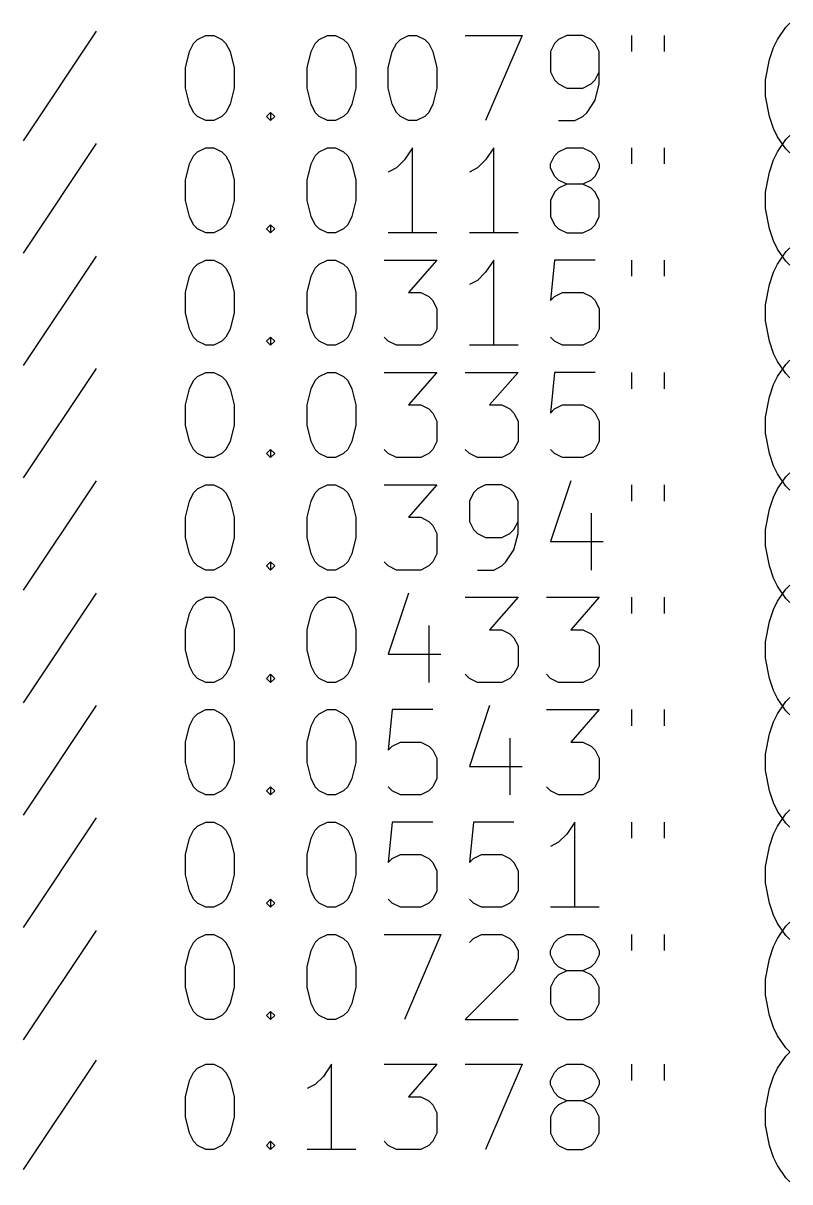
# Model space of a CAD drawing. Extents: x 63 to 213, y -176 to -32.
# Drawn here: x 82.73 to 100.73, y -175.77 to -148.55 of the extents above; entities that cross this region are included whole.
import ezdxf

# ---------------------------------------------------------------- set-up
doc = ezdxf.new("R2010")
doc.units = 0
doc.layers.add('BLACK', color=7, linetype='CONTINUOUS')

msp = doc.modelspace()

# ---------------------------------------------------------------- linework, layer by layer
at = {"layer": 'BLACK', "linetype": 'CONTINUOUS'}
for p, q in [((100.63039, -148.649361), (100.725629, -148.554123)), ((84.439912, -148.7446), (82.725627, -151.316028)), ((86.820865, -148.935076), (87.011341, -148.839838)), ((87.011341, -148.839838), (87.201818, -148.839838)), ((87.201818, -148.839838), (87.392294, -148.935076)), ((89.678008, -148.935076), (89.868484, -148.839838)), ((89.868484, -148.839838), (90.058961, -148.839838)), ((90.058961, -148.839838), (90.249437, -148.935076)), ((91.58277, -148.935076), (91.773246, -148.839838)), ((91.773246, -148.839838), (91.963723, -148.839838)), ((91.963723, -148.839838), (92.154199, -148.935076)), ((93.10658, -148.839838), (94.439913, -148.839838)), ((94.439913, -148.839838), (93.58277, -150.839838)), ((95.487532, -148.839838), (95.297056, -148.935076)), ((95.868485, -148.839838), (95.487532, -148.839838)), ((96.058961, -148.935076), (95.868485, -148.839838)), ((97.011342, -148.839838), (97.011342, -149.22079)), ((97.773247, -148.839838), (97.773247, -149.22079)), ((100.439914, -148.935076), (100.63039, -148.649361)), ((86.630389, -149.22079), (86.725627, -149.030314)), ((86.725627, -149.030314), (86.820865, -148.935076)), ((87.392294, -148.935076), (87.487532, -149.030314)), ((87.487532, -149.030314), (87.58277, -149.22079)), ((89.487532, -149.22079), (89.58277, -149.030314)), ((89.58277, -149.030314), (89.678008, -148.935076)), ((90.249437, -148.935076), (90.344675, -149.030314)), ((90.344675, -149.030314), (90.439913, -149.22079)), ((91.392294, -149.22079), (91.487532, -149.030314)), ((91.487532, -149.030314), (91.58277, -148.935076)), ((92.154199, -148.935076), (92.249437, -149.030314)), ((92.249437, -149.030314), (92.344675, -149.22079)), ((95.201818, -149.030314), (95.10658, -149.22079)), ((95.297056, -148.935076), (95.201818, -149.030314)), ((96.154199, -149.030314), (96.058961, -148.935076)), ((96.249437, -149.22079), (96.154199, -149.030314)), ((100.249438, -149.411266), (100.344676, -149.125552)), ((100.344676, -149.125552), (100.439914, -148.935076)), ((86.535151, -149.601742), (86.630389, -149.22079)), ((87.58277, -149.22079), (87.678008, -149.601742)), ((89.392294, -149.601742), (89.487532, -149.22079)), ((90.439913, -149.22079), (90.535151, -149.601742)), ((91.297056, -149.601742), (91.392294, -149.22079)), ((92.344675, -149.22079), (92.439913, -149.601742)), ((95.10658, -149.22079), (95.10658, -149.69698)), ((96.249437, -149.982695), (96.249437, -149.22079)), ((100.1542, -149.887457), (100.249438, -149.411266)), ((86.535151, -150.077933), (86.535151, -149.601742)), ((87.678008, -149.601742), (87.678008, -150.077933)), ((89.392294, -150.077933), (89.392294, -149.601742)), ((90.535151, -149.601742), (90.535151, -150.077933)), ((91.297056, -150.077933), (91.297056, -149.601742)), ((92.439913, -149.601742), (92.439913, -150.077933)), ((95.10658, -149.69698), (95.201818, -149.887457)), ((95.201818, -149.887457), (95.297056, -149.982695)), ((96.058961, -149.982695), (96.154199, -149.887457)), ((96.154199, -149.887457), (96.249437, -149.69698)), ((100.1542, -150.268409), (100.1542, -149.887457)), ((86.630389, -150.458885), (86.535151, -150.077933)), ((87.678008, -150.077933), (87.58277, -150.458885)), ((89.487532, -150.458885), (89.392294, -150.077933)), ((90.535151, -150.077933), (90.439913, -150.458885)), ((91.392294, -150.458885), (91.297056, -150.077933)), ((92.439913, -150.077933), (92.344675, -150.458885)), ((95.297056, -149.982695), (95.487532, -150.077933)), ((95.487532, -150.077933), (95.868485, -150.077933)), ((95.868485, -150.077933), (96.058961, -149.982695)), ((96.154199, -150.363647), (96.249437, -149.982695)), ((86.725627, -150.649361), (86.630389, -150.458885)), ((87.58277, -150.458885), (87.487532, -150.649361)), ((89.58277, -150.649361), (89.487532, -150.458885)), ((90.439913, -150.458885), (90.344675, -150.649361)), ((91.487532, -150.649361), (91.392294, -150.458885)), ((92.344675, -150.458885), (92.249437, -150.649361)), ((95.963723, -150.649361), (96.154199, -150.363647)), ((100.249438, -150.7446), (100.1542, -150.268409)), ((86.820865, -150.7446), (86.725627, -150.649361)), ((87.011341, -150.839838), (86.820865, -150.7446)), ((87.392294, -150.7446), (87.201818, -150.839838)), ((87.487532, -150.649361), (87.392294, -150.7446)), ((88.439913, -150.7446), (88.535151, -150.649361)), ((88.535151, -150.839838), (88.439913, -150.7446)), ((88.535151, -150.649361), (88.630389, -150.7446)), ((88.535151, -150.649361), (88.535151, -150.839838)), ((88.630389, -150.7446), (88.535151, -150.839838)), ((89.678008, -150.7446), (89.58277, -150.649361)), ((89.868484, -150.839838), (89.678008, -150.7446)), ((90.249437, -150.7446), (90.058961, -150.839838)), ((90.344675, -150.649361), (90.249437, -150.7446)), ((91.58277, -150.7446), (91.487532, -150.649361)), ((91.773246, -150.839838), (91.58277, -150.7446)), ((92.154199, -150.7446), (91.963723, -150.839838)), ((92.249437, -150.649361), (92.154199, -150.7446)), ((95.678008, -150.839838), (95.868485, -150.7446)), ((95.868485, -150.7446), (95.963723, -150.649361)), ((100.344676, -151.030314), (100.249438, -150.7446)), ((87.201818, -150.839838), (87.011341, -150.839838)), ((90.058961, -150.839838), (89.868484, -150.839838)), ((91.963723, -150.839838), (91.773246, -150.839838)), ((95.297056, -150.839838), (95.678008, -150.839838)), ((100.439914, -151.22079), (100.344676, -151.030314)), ((100.63039, -151.506504), (100.439914, -151.22079)), ((100.439914, -151.575076), (100.63039, -151.289361)), ((100.63039, -151.289361), (100.725629, -151.194123)), ((84.439912, -151.3846), (82.725627, -153.956028)), ((86.725627, -151.670314), (86.820865, -151.575076)), ((86.820865, -151.575076), (87.011341, -151.479838)), ((87.011341, -151.479838), (87.201818, -151.479838)), ((87.201818, -151.479838), (87.392294, -151.575076)), ((87.392294, -151.575076), (87.487532, -151.670314)), ((89.58277, -151.670314), (89.678008, -151.575076)), ((89.678008, -151.575076), (89.868484, -151.479838)), ((89.868484, -151.479838), (90.058961, -151.479838)), ((90.058961, -151.479838), (90.249437, -151.575076)), ((90.249437, -151.575076), (90.344675, -151.670314)), ((91.868484, -151.479838), (91.678008, -151.765552)), ((91.868484, -153.479838), (91.868484, -151.479838)), ((93.773246, -151.479838), (93.58277, -151.765552)), ((93.773246, -153.479838), (93.773246, -151.479838)), ((95.201818, -151.670314), (95.297056, -151.575076)), ((95.297056, -151.575076), (95.487532, -151.479838)), ((95.487532, -151.479838), (95.868485, -151.479838)), ((95.868485, -151.479838), (96.058961, -151.575076)), ((96.058961, -151.575076), (96.154199, -151.670314)), ((97.011342, -151.479838), (97.011342, -151.86079)), ((97.773247, -151.479838), (97.773247, -151.86079)), ((100.344676, -151.765552), (100.439914, -151.575076)), ((100.725629, -151.601742), (100.63039, -151.506504)), ((86.535151, -152.241742), (86.630389, -151.86079)), ((86.630389, -151.86079), (86.725627, -151.670314)), ((87.487532, -151.670314), (87.58277, -151.86079)), ((87.58277, -151.86079), (87.678008, -152.241742)), ((89.392294, -152.241742), (89.487532, -151.86079)), ((89.487532, -151.86079), (89.58277, -151.670314)), ((90.344675, -151.670314), (90.439913, -151.86079)), ((90.439913, -151.86079), (90.535151, -152.241742)), ((91.678008, -151.765552), (91.487532, -151.956028)), ((93.58277, -151.765552), (93.392294, -151.956028)), ((95.10658, -151.86079), (95.201818, -151.670314)), ((95.10658, -151.956028), (95.10658, -151.86079)), ((96.154199, -151.670314), (96.249437, -151.86079)), ((96.249437, -151.86079), (96.249437, -151.956028)), ((100.249438, -152.051266), (100.344676, -151.765552)), ((91.487532, -151.956028), (91.297056, -152.051266)), ((93.392294, -151.956028), (93.201818, -152.051266)), ((95.201818, -152.146504), (95.10658, -151.956028)), ((96.249437, -151.956028), (96.154199, -152.146504)), ((100.1542, -152.527457), (100.249438, -152.051266)), ((86.535151, -152.717933), (86.535151, -152.241742)), ((87.678008, -152.241742), (87.678008, -152.717933)), ((89.392294, -152.717933), (89.392294, -152.241742)), ((90.535151, -152.241742), (90.535151, -152.717933)), ((95.297056, -152.241742), (95.201818, -152.146504)), ((95.487532, -152.33698), (95.297056, -152.241742)), ((95.487532, -152.33698), (95.297056, -152.432219)), ((95.868485, -152.33698), (95.487532, -152.33698)), ((96.058961, -152.241742), (95.868485, -152.33698)), ((96.058961, -152.432219), (95.868485, -152.33698)), ((96.154199, -152.146504), (96.058961, -152.241742)), ((95.201818, -152.527457), (95.10658, -152.717933)), ((95.297056, -152.432219), (95.201818, -152.527457)), ((96.154199, -152.527457), (96.058961, -152.432219)), ((96.249437, -152.717933), (96.154199, -152.527457)), ((100.1542, -152.908409), (100.1542, -152.527457)), ((86.630389, -153.098885), (86.535151, -152.717933)), ((87.678008, -152.717933), (87.58277, -153.098885)), ((89.487532, -153.098885), (89.392294, -152.717933)), ((90.535151, -152.717933), (90.439913, -153.098885)), ((95.10658, -152.717933), (95.10658, -153.098885)), ((96.249437, -153.098885), (96.249437, -152.717933)), ((100.249438, -153.3846), (100.1542, -152.908409)), ((86.725627, -153.289361), (86.630389, -153.098885)), ((87.58277, -153.098885), (87.487532, -153.289361)), ((89.58277, -153.289361), (89.487532, -153.098885)), ((90.439913, -153.098885), (90.344675, -153.289361)), ((95.10658, -153.098885), (95.201818, -153.289361)), ((96.154199, -153.289361), (96.249437, -153.098885)), ((86.820865, -153.3846), (86.725627, -153.289361)), ((87.011341, -153.479838), (86.820865, -153.3846)), ((87.201818, -153.479838), (87.011341, -153.479838)), ((87.392294, -153.3846), (87.201818, -153.479838)), ((87.487532, -153.289361), (87.392294, -153.3846)), ((88.439913, -153.3846), (88.535151, -153.289361)), ((88.535151, -153.479838), (88.439913, -153.3846)), ((88.535151, -153.289361), (88.630389, -153.3846)), ((88.535151, -153.289361), (88.535151, -153.479838)), ((88.630389, -153.3846), (88.535151, -153.479838)), ((89.678008, -153.3846), (89.58277, -153.289361)), ((89.868484, -153.479838), (89.678008, -153.3846)), ((90.058961, -153.479838), (89.868484, -153.479838)), ((90.249437, -153.3846), (90.058961, -153.479838)), ((90.344675, -153.289361), (90.249437, -153.3846)), ((92.439913, -153.479838), (91.297056, -153.479838)), ((94.344675, -153.479838), (93.201818, -153.479838)), ((95.201818, -153.289361), (95.297056, -153.3846)), ((95.297056, -153.3846), (95.487532, -153.479838)), ((95.487532, -153.479838), (95.868485, -153.479838)), ((95.868485, -153.479838), (96.058961, -153.3846)), ((96.058961, -153.3846), (96.154199, -153.289361)), ((100.344676, -153.670314), (100.249438, -153.3846)), ((100.439914, -153.86079), (100.344676, -153.670314)), ((84.439912, -154.0246), (82.725627, -156.596028)), ((100.63039, -154.146504), (100.439914, -153.86079)), ((100.439914, -154.215076), (100.63039, -153.929361)), ((100.63039, -153.929361), (100.725629, -153.834123)), ((86.630389, -154.50079), (86.725627, -154.310314)), ((86.725627, -154.310314), (86.820865, -154.215076)), ((86.820865, -154.215076), (87.011341, -154.119838)), ((87.011341, -154.119838), (87.201818, -154.119838)), ((87.201818, -154.119838), (87.392294, -154.215076)), ((87.392294, -154.215076), (87.487532, -154.310314)), ((87.487532, -154.310314), (87.58277, -154.50079)), ((89.487532, -154.50079), (89.58277, -154.310314)), ((89.58277, -154.310314), (89.678008, -154.215076)), ((89.678008, -154.215076), (89.868484, -154.119838)), ((89.868484, -154.119838), (90.058961, -154.119838)), ((90.058961, -154.119838), (90.249437, -154.215076)), ((90.249437, -154.215076), (90.344675, -154.310314)), ((90.344675, -154.310314), (90.439913, -154.50079)), ((91.201818, -154.119838), (92.439913, -154.119838)), ((92.439913, -154.119838), (91.773246, -154.881742)), ((93.773246, -154.119838), (93.58277, -154.405552)), ((93.773246, -156.119838), (93.773246, -154.119838)), ((95.201818, -154.119838), (95.10658, -155.072219)), ((96.154199, -154.119838), (95.201818, -154.119838)), ((97.011342, -154.119838), (97.011342, -154.50079)), ((97.773247, -154.119838), (97.773247, -154.50079)), ((100.344676, -154.405552), (100.439914, -154.215076)), ((100.725629, -154.241742), (100.63039, -154.146504)), ((86.535151, -154.881742), (86.630389, -154.50079)), ((87.58277, -154.50079), (87.678008, -154.881742)), ((89.392294, -154.881742), (89.487532, -154.50079)), ((90.439913, -154.50079), (90.535151, -154.881742)), ((93.392294, -154.596028), (93.201818, -154.691266)), ((93.58277, -154.405552), (93.392294, -154.596028)), ((100.249438, -154.691266), (100.344676, -154.405552)), ((100.1542, -155.167457), (100.249438, -154.691266)), ((86.535151, -155.357933), (86.535151, -154.881742)), ((87.678008, -154.881742), (87.678008, -155.357933)), ((89.392294, -155.357933), (89.392294, -154.881742)), ((90.535151, -154.881742), (90.535151, -155.357933)), ((91.773246, -154.881742), (92.058961, -154.881742)), ((92.058961, -154.881742), (92.249437, -154.97698)), ((92.249437, -154.97698), (92.344675, -155.072219)), ((92.344675, -155.072219), (92.439913, -155.262695)), ((95.10658, -155.072219), (95.201818, -154.97698)), ((95.201818, -154.97698), (95.392294, -154.881742)), ((95.392294, -154.881742), (95.868485, -154.881742)), ((95.868485, -154.881742), (96.058961, -154.97698)), ((96.058961, -154.97698), (96.154199, -155.072219)), ((96.154199, -155.072219), (96.249437, -155.262695)), ((86.630389, -155.738885), (86.535151, -155.357933)), ((87.678008, -155.357933), (87.58277, -155.738885)), ((89.487532, -155.738885), (89.392294, -155.357933)), ((90.535151, -155.357933), (90.439913, -155.738885)), ((92.439913, -155.262695), (92.439913, -155.738885)), ((96.249437, -155.262695), (96.249437, -155.738885)), ((100.1542, -155.548409), (100.1542, -155.167457)), ((100.249438, -156.0246), (100.1542, -155.548409)), ((86.725627, -155.929361), (86.630389, -155.738885)), ((86.820865, -156.0246), (86.725627, -155.929361)), ((87.487532, -155.929361), (87.392294, -156.0246)), ((87.58277, -155.738885), (87.487532, -155.929361)), ((88.439913, -156.0246), (88.535151, -155.929361)), ((88.535151, -155.929361), (88.630389, -156.0246)), ((88.535151, -155.929361), (88.535151, -156.119838)), ((89.58277, -155.929361), (89.487532, -155.738885)), ((89.678008, -156.0246), (89.58277, -155.929361)), ((90.344675, -155.929361), (90.249437, -156.0246)), ((90.439913, -155.738885), (90.344675, -155.929361)), ((91.297056, -156.0246), (91.201818, -155.929361)), ((92.344675, -155.929361), (92.249437, -156.0246)), ((92.439913, -155.738885), (92.344675, -155.929361)), ((95.201818, -156.0246), (95.10658, -155.929361)), ((96.154199, -155.929361), (96.058961, -156.0246)), ((96.249437, -155.738885), (96.154199, -155.929361)), ((87.011341, -156.119838), (86.820865, -156.0246)), ((87.201818, -156.119838), (87.011341, -156.119838)), ((87.392294, -156.0246), (87.201818, -156.119838)), ((88.535151, -156.119838), (88.439913, -156.0246)), ((88.630389, -156.0246), (88.535151, -156.119838)), ((89.868484, -156.119838), (89.678008, -156.0246)), ((90.058961, -156.119838), (89.868484, -156.119838)), ((90.249437, -156.0246), (90.058961, -156.119838)), ((91.487532, -156.119838), (91.297056, -156.0246)), ((92.058961, -156.119838), (91.487532, -156.119838)), ((92.249437, -156.0246), (92.058961, -156.119838)), ((94.344675, -156.119838), (93.201818, -156.119838)), ((95.392294, -156.119838), (95.201818, -156.0246)), ((95.868485, -156.119838), (95.392294, -156.119838)), ((96.058961, -156.0246), (95.868485, -156.119838)), ((100.344676, -156.310314), (100.249438, -156.0246)), ((100.439914, -156.50079), (100.344676, -156.310314)), ((100.63039, -156.786504), (100.439914, -156.50079)), ((100.63039, -156.569361), (100.725629, -156.474123)), ((84.439912, -156.6646), (82.725627, -159.236028)), ((86.820865, -156.855076), (87.011341, -156.759838)), ((87.011341, -156.759838), (87.201818, -156.759838)), ((87.201818, -156.759838), (87.392294, -156.855076)), ((89.678008, -156.855076), (89.868484, -156.759838)), ((89.868484, -156.759838), (90.058961, -156.759838)), ((90.058961, -156.759838), (90.249437, -156.855076)), ((91.201818, -156.759838), (92.439913, -156.759838)), ((92.439913, -156.759838), (91.773246, -157.521742)), ((93.10658, -156.759838), (94.344675, -156.759838)), ((94.344675, -156.759838), (93.678008, -157.521742)), ((95.201818, -156.759838), (95.10658, -157.712219)), ((96.154199, -156.759838), (95.201818, -156.759838)), ((97.011342, -156.759838), (97.011342, -157.14079)), ((97.773247, -156.759838), (97.773247, -157.14079)), ((100.439914, -156.855076), (100.63039, -156.569361)), ((86.630389, -157.14079), (86.725627, -156.950314)), ((86.725627, -156.950314), (86.820865, -156.855076)), ((87.392294, -156.855076), (87.487532, -156.950314)), ((87.487532, -156.950314), (87.58277, -157.14079)), ((89.487532, -157.14079), (89.58277, -156.950314)), ((89.58277, -156.950314), (89.678008, -156.855076)), ((90.249437, -156.855076), (90.344675, -156.950314)), ((90.344675, -156.950314), (90.439913, -157.14079)), ((100.249438, -157.331266), (100.344676, -157.045552)), ((100.344676, -157.045552), (100.439914, -156.855076)), ((100.725629, -156.881742), (100.63039, -156.786504)), ((86.535151, -157.521742), (86.630389, -157.14079)), ((87.58277, -157.14079), (87.678008, -157.521742)), ((89.392294, -157.521742), (89.487532, -157.14079)), ((90.439913, -157.14079), (90.535151, -157.521742)), ((86.535151, -157.997933), (86.535151, -157.521742)), ((87.678008, -157.521742), (87.678008, -157.997933)), ((89.392294, -157.997933), (89.392294, -157.521742)), ((90.535151, -157.521742), (90.535151, -157.997933)), ((91.773246, -157.521742), (92.058961, -157.521742)), ((92.058961, -157.521742), (92.249437, -157.61698)), ((93.678008, -157.521742), (93.963723, -157.521742)), ((93.963723, -157.521742), (94.154199, -157.61698)), ((95.201818, -157.61698), (95.392294, -157.521742)), ((95.392294, -157.521742), (95.868485, -157.521742)), ((95.868485, -157.521742), (96.058961, -157.61698)), ((100.1542, -157.807457), (100.249438, -157.331266)), ((92.249437, -157.61698), (92.344675, -157.712219)), ((92.344675, -157.712219), (92.439913, -157.902695)), ((94.154199, -157.61698), (94.249437, -157.712219)), ((94.249437, -157.712219), (94.344675, -157.902695)), ((95.10658, -157.712219), (95.201818, -157.61698)), ((96.058961, -157.61698), (96.154199, -157.712219)), ((96.154199, -157.712219), (96.249437, -157.902695)), ((100.1542, -158.188409), (100.1542, -157.807457)), ((86.630389, -158.378885), (86.535151, -157.997933)), ((87.678008, -157.997933), (87.58277, -158.378885)), ((89.487532, -158.378885), (89.392294, -157.997933)), ((90.535151, -157.997933), (90.439913, -158.378885)), ((92.439913, -157.902695), (92.439913, -158.378885)), ((94.344675, -157.902695), (94.344675, -158.378885)), ((96.249437, -157.902695), (96.249437, -158.378885)), ((86.725627, -158.569361), (86.630389, -158.378885)), ((87.58277, -158.378885), (87.487532, -158.569361)), ((89.58277, -158.569361), (89.487532, -158.378885)), ((90.439913, -158.378885), (90.344675, -158.569361)), ((92.439913, -158.378885), (92.344675, -158.569361)), ((94.344675, -158.378885), (94.249437, -158.569361)), ((96.249437, -158.378885), (96.154199, -158.569361)), ((100.249438, -158.6646), (100.1542, -158.188409)), ((86.820865, -158.6646), (86.725627, -158.569361)), ((87.011341, -158.759838), (86.820865, -158.6646)), ((87.392294, -158.6646), (87.201818, -158.759838)), ((87.487532, -158.569361), (87.392294, -158.6646)), ((88.439913, -158.6646), (88.535151, -158.569361)), ((88.535151, -158.759838), (88.439913, -158.6646)), ((88.535151, -158.569361), (88.630389, -158.6646)), ((88.535151, -158.569361), (88.535151, -158.759838)), ((88.630389, -158.6646), (88.535151, -158.759838)), ((89.678008, -158.6646), (89.58277, -158.569361)), ((89.868484, -158.759838), (89.678008, -158.6646)), ((90.249437, -158.6646), (90.058961, -158.759838)), ((90.344675, -158.569361), (90.249437, -158.6646)), ((91.297056, -158.6646), (91.201818, -158.569361)), ((91.487532, -158.759838), (91.297056, -158.6646)), ((92.249437, -158.6646), (92.058961, -158.759838)), ((92.344675, -158.569361), (92.249437, -158.6646)), ((93.201818, -158.6646), (93.10658, -158.569361)), ((93.392294, -158.759838), (93.201818, -158.6646)), ((94.154199, -158.6646), (93.963723, -158.759838)), ((94.249437, -158.569361), (94.154199, -158.6646)), ((95.201818, -158.6646), (95.10658, -158.569361)), ((95.392294, -158.759838), (95.201818, -158.6646)), ((96.058961, -158.6646), (95.868485, -158.759838)), ((96.154199, -158.569361), (96.058961, -158.6646)), ((100.344676, -158.950314), (100.249438, -158.6646)), ((87.201818, -158.759838), (87.011341, -158.759838)), ((90.058961, -158.759838), (89.868484, -158.759838)), ((92.058961, -158.759838), (91.487532, -158.759838)), ((93.963723, -158.759838), (93.392294, -158.759838)), ((95.868485, -158.759838), (95.392294, -158.759838)), ((100.439914, -159.14079), (100.344676, -158.950314)), ((100.63039, -159.426504), (100.439914, -159.14079)), ((100.439914, -159.495076), (100.63039, -159.209361)), ((100.63039, -159.209361), (100.725629, -159.114123)), ((84.439912, -159.3046), (82.725627, -161.876028)), ((86.725627, -159.590314), (86.820865, -159.495076)), ((86.820865, -159.495076), (87.011341, -159.399838)), ((87.011341, -159.399838), (87.201818, -159.399838)), ((87.201818, -159.399838), (87.392294, -159.495076)), ((87.392294, -159.495076), (87.487532, -159.590314)), ((89.58277, -159.590314), (89.678008, -159.495076)), ((89.678008, -159.495076), (89.868484, -159.399838)), ((89.868484, -159.399838), (90.058961, -159.399838)), ((90.058961, -159.399838), (90.249437, -159.495076)), ((90.249437, -159.495076), (90.344675, -159.590314)), ((91.201818, -159.399838), (92.439913, -159.399838)), ((92.439913, -159.399838), (91.773246, -160.161742)), ((93.392294, -159.495076), (93.297056, -159.590314)), ((93.58277, -159.399838), (93.392294, -159.495076)), ((93.963723, -159.399838), (93.58277, -159.399838)), ((94.154199, -159.495076), (93.963723, -159.399838)), ((94.249437, -159.590314), (94.154199, -159.495076)), ((95.58277, -159.3046), (95.10658, -160.733171)), ((97.011342, -159.399838), (97.011342, -159.78079)), ((97.773247, -159.399838), (97.773247, -159.78079)), ((100.344676, -159.685552), (100.439914, -159.495076)), ((100.725629, -159.521742), (100.63039, -159.426504)), ((86.630389, -159.78079), (86.725627, -159.590314)), ((87.487532, -159.590314), (87.58277, -159.78079)), ((89.487532, -159.78079), (89.58277, -159.590314)), ((90.344675, -159.590314), (90.439913, -159.78079)), ((93.297056, -159.590314), (93.201818, -159.78079)), ((94.344675, -159.78079), (94.249437, -159.590314)), ((100.249438, -159.971266), (100.344676, -159.685552)), ((86.535151, -160.161742), (86.630389, -159.78079)), ((87.58277, -159.78079), (87.678008, -160.161742)), ((89.392294, -160.161742), (89.487532, -159.78079)), ((90.439913, -159.78079), (90.535151, -160.161742)), ((93.201818, -159.78079), (93.201818, -160.25698)), ((94.344675, -160.542695), (94.344675, -159.78079)), ((100.1542, -160.447457), (100.249438, -159.971266)), ((86.535151, -160.637933), (86.535151, -160.161742)), ((87.678008, -160.161742), (87.678008, -160.637933)), ((89.392294, -160.637933), (89.392294, -160.161742)), ((90.535151, -160.161742), (90.535151, -160.637933)), ((91.773246, -160.161742), (92.058961, -160.161742)), ((92.058961, -160.161742), (92.249437, -160.25698)), ((92.249437, -160.25698), (92.344675, -160.352219)), ((93.201818, -160.25698), (93.297056, -160.447457)), ((94.249437, -160.447457), (94.344675, -160.25698)), ((96.058961, -160.066504), (96.058961, -161.399838)), ((92.344675, -160.352219), (92.439913, -160.542695)), ((92.439913, -160.542695), (92.439913, -161.018885)), ((93.297056, -160.447457), (93.392294, -160.542695)), ((93.392294, -160.542695), (93.58277, -160.637933)), ((93.963723, -160.637933), (94.154199, -160.542695)), ((94.154199, -160.542695), (94.249437, -160.447457)), ((94.249437, -160.923647), (94.344675, -160.542695)), ((100.1542, -160.828409), (100.1542, -160.447457)), ((86.630389, -161.018885), (86.535151, -160.637933)), ((87.678008, -160.637933), (87.58277, -161.018885)), ((89.487532, -161.018885), (89.392294, -160.637933)), ((90.535151, -160.637933), (90.439913, -161.018885)), ((93.58277, -160.637933), (93.963723, -160.637933)), ((95.10658, -160.733171), (96.344675, -160.733171)), ((100.249438, -161.3046), (100.1542, -160.828409)), ((86.725627, -161.209361), (86.630389, -161.018885)), ((87.58277, -161.018885), (87.487532, -161.209361)), ((89.58277, -161.209361), (89.487532, -161.018885)), ((90.439913, -161.018885), (90.344675, -161.209361)), ((92.439913, -161.018885), (92.344675, -161.209361)), ((94.058961, -161.209361), (94.249437, -160.923647)), ((86.820865, -161.3046), (86.725627, -161.209361)), ((87.011341, -161.399838), (86.820865, -161.3046)), ((87.201818, -161.399838), (87.011341, -161.399838)), ((87.392294, -161.3046), (87.201818, -161.399838)), ((87.487532, -161.209361), (87.392294, -161.3046)), ((88.439913, -161.3046), (88.535151, -161.209361)), ((88.535151, -161.399838), (88.439913, -161.3046)), ((88.535151, -161.209361), (88.630389, -161.3046)), ((88.535151, -161.209361), (88.535151, -161.399838)), ((88.630389, -161.3046), (88.535151, -161.399838)), ((89.678008, -161.3046), (89.58277, -161.209361)), ((89.868484, -161.399838), (89.678008, -161.3046)), ((90.058961, -161.399838), (89.868484, -161.399838)), ((90.249437, -161.3046), (90.058961, -161.399838)), ((90.344675, -161.209361), (90.249437, -161.3046)), ((91.297056, -161.3046), (91.201818, -161.209361)), ((91.487532, -161.399838), (91.297056, -161.3046)), ((92.058961, -161.399838), (91.487532, -161.399838)), ((92.249437, -161.3046), (92.058961, -161.399838)), ((92.344675, -161.209361), (92.249437, -161.3046)), ((93.392294, -161.399838), (93.773246, -161.399838)), ((93.773246, -161.399838), (93.963723, -161.3046)), ((93.963723, -161.3046), (94.058961, -161.209361)), ((100.344676, -161.590314), (100.249438, -161.3046)), ((100.439914, -161.78079), (100.344676, -161.590314)), ((84.439912, -161.9446), (82.725627, -164.516028)), ((91.773246, -161.9446), (91.297056, -163.373171)), ((100.63039, -162.066504), (100.439914, -161.78079)), ((100.439914, -162.135076), (100.63039, -161.849361)), ((100.63039, -161.849361), (100.725629, -161.754123)), ((86.725627, -162.230314), (86.820865, -162.135076)), ((86.820865, -162.135076), (87.011341, -162.039838)), ((87.011341, -162.039838), (87.201818, -162.039838)), ((87.201818, -162.039838), (87.392294, -162.135076)), ((87.392294, -162.135076), (87.487532, -162.230314)), ((89.58277, -162.230314), (89.678008, -162.135076)), ((89.678008, -162.135076), (89.868484, -162.039838)), ((89.868484, -162.039838), (90.058961, -162.039838)), ((90.058961, -162.039838), (90.249437, -162.135076)), ((90.249437, -162.135076), (90.344675, -162.230314)), ((93.10658, -162.039838), (94.344675, -162.039838)), ((94.344675, -162.039838), (93.678008, -162.801742)), ((95.011342, -162.039838), (96.249437, -162.039838)), ((96.249437, -162.039838), (95.58277, -162.801742)), ((97.011342, -162.039838), (97.011342, -162.42079)), ((97.773247, -162.039838), (97.773247, -162.42079)), ((100.344676, -162.325552), (100.439914, -162.135076)), ((100.725629, -162.161742), (100.63039, -162.066504)), ((86.535151, -162.801742), (86.630389, -162.42079)), ((86.630389, -162.42079), (86.725627, -162.230314)), ((87.487532, -162.230314), (87.58277, -162.42079)), ((87.58277, -162.42079), (87.678008, -162.801742)), ((89.392294, -162.801742), (89.487532, -162.42079)), ((89.487532, -162.42079), (89.58277, -162.230314)), ((90.344675, -162.230314), (90.439913, -162.42079)), ((90.439913, -162.42079), (90.535151, -162.801742)), ((100.249438, -162.611266), (100.344676, -162.325552)), ((92.249437, -162.706504), (92.249437, -164.039838)), ((100.1542, -163.087457), (100.249438, -162.611266)), ((86.535151, -163.277933), (86.535151, -162.801742)), ((87.678008, -162.801742), (87.678008, -163.277933)), ((89.392294, -163.277933), (89.392294, -162.801742)), ((90.535151, -162.801742), (90.535151, -163.277933)), ((93.678008, -162.801742), (93.963723, -162.801742)), ((93.963723, -162.801742), (94.154199, -162.89698)), ((94.154199, -162.89698), (94.249437, -162.992219)), ((94.249437, -162.992219), (94.344675, -163.182695)), ((95.58277, -162.801742), (95.868485, -162.801742)), ((95.868485, -162.801742), (96.058961, -162.89698)), ((96.058961, -162.89698), (96.154199, -162.992219)), ((96.154199, -162.992219), (96.249437, -163.182695)), ((86.630389, -163.658885), (86.535151, -163.277933)), ((87.678008, -163.277933), (87.58277, -163.658885)), ((89.487532, -163.658885), (89.392294, -163.277933)), ((90.535151, -163.277933), (90.439913, -163.658885)), ((94.344675, -163.182695), (94.344675, -163.658885)), ((96.249437, -163.182695), (96.249437, -163.658885)), ((100.1542, -163.468409), (100.1542, -163.087457)), ((91.297056, -163.373171), (92.535151, -163.373171)), ((100.249438, -163.9446), (100.1542, -163.468409)), ((86.725627, -163.849361), (86.630389, -163.658885)), ((86.820865, -163.9446), (86.725627, -163.849361)), ((87.487532, -163.849361), (87.392294, -163.9446)), ((87.58277, -163.658885), (87.487532, -163.849361)), ((88.439913, -163.9446), (88.535151, -163.849361)), ((88.535151, -163.849361), (88.630389, -163.9446)), ((88.535151, -163.849361), (88.535151, -164.039838)), ((89.58277, -163.849361), (89.487532, -163.658885)), ((89.678008, -163.9446), (89.58277, -163.849361)), ((90.344675, -163.849361), (90.249437, -163.9446)), ((90.439913, -163.658885), (90.344675, -163.849361)), ((93.201818, -163.9446), (93.10658, -163.849361)), ((94.249437, -163.849361), (94.154199, -163.9446)), ((94.344675, -163.658885), (94.249437, -163.849361)), ((95.10658, -163.9446), (95.011342, -163.849361)), ((96.154199, -163.849361), (96.058961, -163.9446)), ((96.249437, -163.658885), (96.154199, -163.849361)), ((87.011341, -164.039838), (86.820865, -163.9446)), ((87.201818, -164.039838), (87.011341, -164.039838)), ((87.392294, -163.9446), (87.201818, -164.039838)), ((88.535151, -164.039838), (88.439913, -163.9446)), ((88.630389, -163.9446), (88.535151, -164.039838)), ((89.868484, -164.039838), (89.678008, -163.9446)), ((90.058961, -164.039838), (89.868484, -164.039838)), ((90.249437, -163.9446), (90.058961, -164.039838)), ((93.392294, -164.039838), (93.201818, -163.9446)), ((93.963723, -164.039838), (93.392294, -164.039838)), ((94.154199, -163.9446), (93.963723, -164.039838)), ((95.297056, -164.039838), (95.10658, -163.9446)), ((95.868485, -164.039838), (95.297056, -164.039838)), ((96.058961, -163.9446), (95.868485, -164.039838)), ((100.344676, -164.230314), (100.249438, -163.9446)), ((100.439914, -164.42079), (100.344676, -164.230314)), ((100.63039, -164.489361), (100.725629, -164.394123)), ((84.439912, -164.5846), (82.725627, -167.156028)), ((93.678008, -164.5846), (93.201818, -166.013171)), ((100.63039, -164.706504), (100.439914, -164.42079)), ((100.439914, -164.775076), (100.63039, -164.489361)), ((86.630389, -165.06079), (86.725627, -164.870314)), ((86.725627, -164.870314), (86.820865, -164.775076)), ((86.820865, -164.775076), (87.011341, -164.679838)), ((87.011341, -164.679838), (87.201818, -164.679838)), ((87.201818, -164.679838), (87.392294, -164.775076)), ((87.392294, -164.775076), (87.487532, -164.870314)), ((87.487532, -164.870314), (87.58277, -165.06079)), ((89.487532, -165.06079), (89.58277, -164.870314)), ((89.58277, -164.870314), (89.678008, -164.775076)), ((89.678008, -164.775076), (89.868484, -164.679838)), ((89.868484, -164.679838), (90.058961, -164.679838)), ((90.058961, -164.679838), (90.249437, -164.775076)), ((90.249437, -164.775076), (90.344675, -164.870314)), ((90.344675, -164.870314), (90.439913, -165.06079)), ((91.392294, -164.679838), (91.297056, -165.632219)), ((92.344675, -164.679838), (91.392294, -164.679838)), ((95.011342, -164.679838), (96.249437, -164.679838)), ((96.249437, -164.679838), (95.58277, -165.441742)), ((97.011342, -164.679838), (97.011342, -165.06079)), ((97.773247, -164.679838), (97.773247, -165.06079)), ((100.344676, -164.965552), (100.439914, -164.775076)), ((100.725629, -164.801742), (100.63039, -164.706504)), ((86.535151, -165.441742), (86.630389, -165.06079)), ((87.58277, -165.06079), (87.678008, -165.441742)), ((89.392294, -165.441742), (89.487532, -165.06079)), ((90.439913, -165.06079), (90.535151, -165.441742)), ((100.249438, -165.251266), (100.344676, -164.965552)), ((86.535151, -165.917933), (86.535151, -165.441742)), ((87.678008, -165.441742), (87.678008, -165.917933)), ((89.392294, -165.917933), (89.392294, -165.441742)), ((90.535151, -165.441742), (90.535151, -165.917933)), ((91.392294, -165.53698), (91.58277, -165.441742)), ((91.58277, -165.441742), (92.058961, -165.441742)), ((92.058961, -165.441742), (92.249437, -165.53698)), ((94.154199, -165.346504), (94.154199, -166.679838)), ((95.58277, -165.441742), (95.868485, -165.441742)), ((95.868485, -165.441742), (96.058961, -165.53698)), ((100.1542, -165.727457), (100.249438, -165.251266)), ((91.297056, -165.632219), (91.392294, -165.53698)), ((92.249437, -165.53698), (92.344675, -165.632219)), ((92.344675, -165.632219), (92.439913, -165.822695)), ((96.058961, -165.53698), (96.154199, -165.632219)), ((96.154199, -165.632219), (96.249437, -165.822695)), ((100.1542, -166.108409), (100.1542, -165.727457)), ((86.630389, -166.298885), (86.535151, -165.917933)), ((87.678008, -165.917933), (87.58277, -166.298885)), ((89.487532, -166.298885), (89.392294, -165.917933)), ((90.535151, -165.917933), (90.439913, -166.298885)), ((92.439913, -165.822695), (92.439913, -166.298885)), ((93.201818, -166.013171), (94.439913, -166.013171)), ((96.249437, -165.822695), (96.249437, -166.298885)), ((86.725627, -166.489361), (86.630389, -166.298885)), ((87.58277, -166.298885), (87.487532, -166.489361)), ((89.58277, -166.489361), (89.487532, -166.298885)), ((90.439913, -166.298885), (90.344675, -166.489361)), ((92.439913, -166.298885), (92.344675, -166.489361)), ((96.249437, -166.298885), (96.154199, -166.489361)), ((100.249438, -166.5846), (100.1542, -166.108409)), ((86.820865, -166.5846), (86.725627, -166.489361)), ((87.487532, -166.489361), (87.392294, -166.5846)), ((88.439913, -166.5846), (88.535151, -166.489361)), ((88.535151, -166.489361), (88.630389, -166.5846)), ((88.535151, -166.489361), (88.535151, -166.679838)), ((89.678008, -166.5846), (89.58277, -166.489361)), ((90.344675, -166.489361), (90.249437, -166.5846)), ((91.392294, -166.5846), (91.297056, -166.489361)), ((92.344675, -166.489361), (92.249437, -166.5846)), ((95.10658, -166.5846), (95.011342, -166.489361)), ((96.154199, -166.489361), (96.058961, -166.5846)), ((87.011341, -166.679838), (86.820865, -166.5846)), ((87.201818, -166.679838), (87.011341, -166.679838)), ((87.392294, -166.5846), (87.201818, -166.679838)), ((88.535151, -166.679838), (88.439913, -166.5846)), ((88.630389, -166.5846), (88.535151, -166.679838)), ((89.868484, -166.679838), (89.678008, -166.5846)), ((90.058961, -166.679838), (89.868484, -166.679838)), ((90.249437, -166.5846), (90.058961, -166.679838)), ((91.58277, -166.679838), (91.392294, -166.5846)), ((92.058961, -166.679838), (91.58277, -166.679838)), ((92.249437, -166.5846), (92.058961, -166.679838)), ((95.297056, -166.679838), (95.10658, -166.5846)), ((95.868485, -166.679838), (95.297056, -166.679838)), ((96.058961, -166.5846), (95.868485, -166.679838)), ((100.344676, -166.870314), (100.249438, -166.5846)), ((100.439914, -167.06079), (100.344676, -166.870314)), ((100.63039, -167.346504), (100.439914, -167.06079)), ((100.63039, -167.129361), (100.725629, -167.034123)), ((84.439912, -167.2246), (82.725627, -169.796028)), ((86.820865, -167.415076), (87.011341, -167.319838)), ((87.011341, -167.319838), (87.201818, -167.319838)), ((87.201818, -167.319838), (87.392294, -167.415076)), ((89.678008, -167.415076), (89.868484, -167.319838)), ((89.868484, -167.319838), (90.058961, -167.319838)), ((90.058961, -167.319838), (90.249437, -167.415076)), ((91.392294, -167.319838), (91.297056, -168.272219)), ((92.344675, -167.319838), (91.392294, -167.319838)), ((93.297056, -167.319838), (93.201818, -168.272219)), ((94.249437, -167.319838), (93.297056, -167.319838)), ((95.678008, -167.319838), (95.487532, -167.605552)), ((95.678008, -169.319838), (95.678008, -167.319838)), ((97.011342, -167.319838), (97.011342, -167.70079)), ((97.773247, -167.319838), (97.773247, -167.70079)), ((100.439914, -167.415076), (100.63039, -167.129361)), ((100.725629, -167.441742), (100.63039, -167.346504)), ((86.630389, -167.70079), (86.725627, -167.510314)), ((86.725627, -167.510314), (86.820865, -167.415076)), ((87.392294, -167.415076), (87.487532, -167.510314)), ((87.487532, -167.510314), (87.58277, -167.70079)), ((89.487532, -167.70079), (89.58277, -167.510314)), ((89.58277, -167.510314), (89.678008, -167.415076)), ((90.249437, -167.415076), (90.344675, -167.510314)), ((90.344675, -167.510314), (90.439913, -167.70079)), ((95.487532, -167.605552), (95.297056, -167.796028)), ((100.249438, -167.891266), (100.344676, -167.605552)), ((100.344676, -167.605552), (100.439914, -167.415076)), ((86.535151, -168.081742), (86.630389, -167.70079)), ((87.58277, -167.70079), (87.678008, -168.081742)), ((89.392294, -168.081742), (89.487532, -167.70079)), ((90.439913, -167.70079), (90.535151, -168.081742)), ((95.297056, -167.796028), (95.10658, -167.891266)), ((100.1542, -168.367457), (100.249438, -167.891266)), ((86.535151, -168.557933), (86.535151, -168.081742)), ((87.678008, -168.081742), (87.678008, -168.557933)), ((89.392294, -168.557933), (89.392294, -168.081742)), ((90.535151, -168.081742), (90.535151, -168.557933)), ((91.297056, -168.272219), (91.392294, -168.17698)), ((91.392294, -168.17698), (91.58277, -168.081742)), ((91.58277, -168.081742), (92.058961, -168.081742)), ((92.058961, -168.081742), (92.249437, -168.17698)), ((92.249437, -168.17698), (92.344675, -168.272219)), ((93.201818, -168.272219), (93.297056, -168.17698)), ((93.297056, -168.17698), (93.487532, -168.081742)), ((93.487532, -168.081742), (93.963723, -168.081742)), ((93.963723, -168.081742), (94.154199, -168.17698)), ((94.154199, -168.17698), (94.249437, -168.272219)), ((92.344675, -168.272219), (92.439913, -168.462695)), ((92.439913, -168.462695), (92.439913, -168.938885)), ((94.249437, -168.272219), (94.344675, -168.462695)), ((94.344675, -168.462695), (94.344675, -168.938885)), ((100.1542, -168.748409), (100.1542, -168.367457)), ((86.630389, -168.938885), (86.535151, -168.557933)), ((87.678008, -168.557933), (87.58277, -168.938885)), ((89.487532, -168.938885), (89.392294, -168.557933)), ((90.535151, -168.557933), (90.439913, -168.938885)), ((100.249438, -169.2246), (100.1542, -168.748409)), ((86.725627, -169.129361), (86.630389, -168.938885)), ((87.58277, -168.938885), (87.487532, -169.129361)), ((89.58277, -169.129361), (89.487532, -168.938885)), ((90.439913, -168.938885), (90.344675, -169.129361)), ((92.439913, -168.938885), (92.344675, -169.129361)), ((94.344675, -168.938885), (94.249437, -169.129361)), ((86.820865, -169.2246), (86.725627, -169.129361)), ((87.011341, -169.319838), (86.820865, -169.2246)), ((87.392294, -169.2246), (87.201818, -169.319838)), ((87.487532, -169.129361), (87.392294, -169.2246)), ((88.439913, -169.2246), (88.535151, -169.129361)), ((88.535151, -169.319838), (88.439913, -169.2246)), ((88.535151, -169.129361), (88.630389, -169.2246)), ((88.535151, -169.129361), (88.535151, -169.319838)), ((88.630389, -169.2246), (88.535151, -169.319838)), ((89.678008, -169.2246), (89.58277, -169.129361)), ((89.868484, -169.319838), (89.678008, -169.2246)), ((90.249437, -169.2246), (90.058961, -169.319838)), ((90.344675, -169.129361), (90.249437, -169.2246)), ((91.392294, -169.2246), (91.297056, -169.129361)), ((91.58277, -169.319838), (91.392294, -169.2246)), ((92.249437, -169.2246), (92.058961, -169.319838)), ((92.344675, -169.129361), (92.249437, -169.2246)), ((93.297056, -169.2246), (93.201818, -169.129361)), ((93.487532, -169.319838), (93.297056, -169.2246)), ((94.154199, -169.2246), (93.963723, -169.319838)), ((94.249437, -169.129361), (94.154199, -169.2246)), ((100.344676, -169.510314), (100.249438, -169.2246)), ((87.201818, -169.319838), (87.011341, -169.319838)), ((90.058961, -169.319838), (89.868484, -169.319838)), ((92.058961, -169.319838), (91.58277, -169.319838)), ((93.963723, -169.319838), (93.487532, -169.319838)), ((96.249437, -169.319838), (95.10658, -169.319838)), ((100.439914, -169.70079), (100.344676, -169.510314)), ((100.63039, -169.986504), (100.439914, -169.70079)), ((100.439914, -170.055076), (100.63039, -169.769361)), ((100.63039, -169.769361), (100.725629, -169.674123)), ((84.439912, -169.8646), (82.725627, -172.436028)), ((86.725627, -170.150314), (86.820865, -170.055076)), ((86.820865, -170.055076), (87.011341, -169.959838)), ((87.011341, -169.959838), (87.201818, -169.959838)), ((87.201818, -169.959838), (87.392294, -170.055076)), ((87.392294, -170.055076), (87.487532, -170.150314)), ((89.58277, -170.150314), (89.678008, -170.055076)), ((89.678008, -170.055076), (89.868484, -169.959838)), ((89.868484, -169.959838), (90.058961, -169.959838)), ((90.058961, -169.959838), (90.249437, -170.055076)), ((90.249437, -170.055076), (90.344675, -170.150314)), ((91.201818, -169.959838), (92.535151, -169.959838)), ((92.535151, -169.959838), (91.678008, -171.959838)), ((93.201818, -170.150314), (93.297056, -170.055076)), ((93.297056, -170.055076), (93.487532, -169.959838)), ((93.487532, -169.959838), (93.963723, -169.959838)), ((93.963723, -169.959838), (94.154199, -170.055076)), ((94.154199, -170.055076), (94.249437, -170.150314)), ((95.201818, -170.150314), (95.297056, -170.055076)), ((95.297056, -170.055076), (95.487532, -169.959838)), ((95.487532, -169.959838), (95.868485, -169.959838)), ((95.868485, -169.959838), (96.058961, -170.055076)), ((96.058961, -170.055076), (96.154199, -170.150314)), ((97.011342, -169.959838), (97.011342, -170.34079)), ((97.773247, -169.959838), (97.773247, -170.34079)), ((100.344676, -170.245552), (100.439914, -170.055076)), ((100.725629, -170.081742), (100.63039, -169.986504)), ((86.535151, -170.721742), (86.630389, -170.34079)), ((86.630389, -170.34079), (86.725627, -170.150314)), ((87.487532, -170.150314), (87.58277, -170.34079)), ((87.58277, -170.34079), (87.678008, -170.721742)), ((89.392294, -170.721742), (89.487532, -170.34079)), ((89.487532, -170.34079), (89.58277, -170.150314)), ((90.344675, -170.150314), (90.439913, -170.34079)), ((90.439913, -170.34079), (90.535151, -170.721742)), ((94.249437, -170.150314), (94.344675, -170.34079)), ((94.344675, -170.34079), (94.344675, -170.531266)), ((95.10658, -170.34079), (95.201818, -170.150314)), ((95.10658, -170.436028), (95.10658, -170.34079)), ((96.154199, -170.150314), (96.249437, -170.34079)), ((96.249437, -170.34079), (96.249437, -170.436028)), ((100.249438, -170.531266), (100.344676, -170.245552)), ((94.344675, -170.531266), (94.249437, -170.81698)), ((95.201818, -170.626504), (95.10658, -170.436028)), ((95.297056, -170.721742), (95.201818, -170.626504)), ((96.154199, -170.626504), (96.058961, -170.721742)), ((96.249437, -170.436028), (96.154199, -170.626504)), ((100.1542, -171.007457), (100.249438, -170.531266)), ((86.535151, -171.197933), (86.535151, -170.721742)), ((87.678008, -170.721742), (87.678008, -171.197933)), ((89.392294, -171.197933), (89.392294, -170.721742)), ((90.535151, -170.721742), (90.535151, -171.197933)), ((94.249437, -170.81698), (93.10658, -171.959838)), ((95.297056, -170.912219), (95.201818, -171.007457)), ((95.487532, -170.81698), (95.297056, -170.721742)), ((95.487532, -170.81698), (95.297056, -170.912219)), ((95.868485, -170.81698), (95.487532, -170.81698)), ((96.058961, -170.721742), (95.868485, -170.81698)), ((96.058961, -170.912219), (95.868485, -170.81698)), ((96.154199, -171.007457), (96.058961, -170.912219)), ((86.630389, -171.578885), (86.535151, -171.197933)), ((87.678008, -171.197933), (87.58277, -171.578885)), ((89.487532, -171.578885), (89.392294, -171.197933)), ((90.535151, -171.197933), (90.439913, -171.578885)), ((95.201818, -171.007457), (95.10658, -171.197933)), ((95.10658, -171.197933), (95.10658, -171.578885)), ((96.249437, -171.197933), (96.154199, -171.007457)), ((96.249437, -171.578885), (96.249437, -171.197933)), ((100.1542, -171.388409), (100.1542, -171.007457)), ((100.249438, -171.8646), (100.1542, -171.388409)), ((86.725627, -171.769361), (86.630389, -171.578885)), ((87.58277, -171.578885), (87.487532, -171.769361)), ((89.58277, -171.769361), (89.487532, -171.578885)), ((90.439913, -171.578885), (90.344675, -171.769361)), ((95.10658, -171.578885), (95.201818, -171.769361)), ((96.154199, -171.769361), (96.249437, -171.578885)), ((86.820865, -171.8646), (86.725627, -171.769361)), ((87.011341, -171.959838), (86.820865, -171.8646)), ((87.201818, -171.959838), (87.011341, -171.959838)), ((87.392294, -171.8646), (87.201818, -171.959838)), ((87.487532, -171.769361), (87.392294, -171.8646)), ((88.439913, -171.8646), (88.535151, -171.769361)), ((88.535151, -171.959838), (88.439913, -171.8646)), ((88.535151, -171.769361), (88.630389, -171.8646)), ((88.535151, -171.769361), (88.535151, -171.959838)), ((88.630389, -171.8646), (88.535151, -171.959838)), ((89.678008, -171.8646), (89.58277, -171.769361)), ((89.868484, -171.959838), (89.678008, -171.8646)), ((90.058961, -171.959838), (89.868484, -171.959838)), ((90.249437, -171.8646), (90.058961, -171.959838)), ((90.344675, -171.769361), (90.249437, -171.8646)), ((93.10658, -171.959838), (94.344675, -171.959838)), ((95.201818, -171.769361), (95.297056, -171.8646)), ((95.297056, -171.8646), (95.487532, -171.959838)), ((95.487532, -171.959838), (95.868485, -171.959838)), ((95.868485, -171.959838), (96.058961, -171.8646)), ((96.058961, -171.8646), (96.154199, -171.769361)), ((100.344676, -172.150314), (100.249438, -171.8646)), ((100.439914, -172.34079), (100.344676, -172.150314)), ((100.63039, -172.626504), (100.439914, -172.34079)), ((100.439914, -173.105076), (100.63039, -172.819361)), ((100.725629, -172.721742), (100.63039, -172.626504)), ((100.63039, -172.819361), (100.725629, -172.724123)), ((84.439912, -172.9146), (82.725627, -175.486028)), ((86.820865, -173.105076), (87.011341, -173.009838)), ((87.011341, -173.009838), (87.201818, -173.009838)), ((87.201818, -173.009838), (87.392294, -173.105076)), ((89.963722, -173.009838), (89.773246, -173.295552)), ((89.963722, -175.009838), (89.963722, -173.009838)), ((91.201818, -173.009838), (92.439913, -173.009838)), ((92.439913, -173.009838), (91.773246, -173.771742)), ((93.10658, -173.009838), (94.439913, -173.009838)), ((94.439913, -173.009838), (93.58277, -175.009838)), ((95.297056, -173.105076), (95.487532, -173.009838)), ((95.487532, -173.009838), (95.868485, -173.009838)), ((95.868485, -173.009838), (96.058961, -173.105076)), ((97.011342, -173.009838), (97.011342, -173.39079)), ((97.773247, -173.009838), (97.773247, -173.39079)), ((86.630389, -173.39079), (86.725627, -173.200314)), ((86.725627, -173.200314), (86.820865, -173.105076)), ((87.392294, -173.105076), (87.487532, -173.200314)), ((87.487532, -173.200314), (87.58277, -173.39079)), ((89.773246, -173.295552), (89.58277, -173.486028)), ((95.10658, -173.39079), (95.201818, -173.200314)), ((95.201818, -173.200314), (95.297056, -173.105076)), ((96.058961, -173.105076), (96.154199, -173.200314)), ((96.154199, -173.200314), (96.249437, -173.39079)), ((100.249438, -173.581266), (100.344676, -173.295552)), ((100.344676, -173.295552), (100.439914, -173.105076)), ((86.535151, -173.771742), (86.630389, -173.39079)), ((87.58277, -173.39079), (87.678008, -173.771742)), ((89.58277, -173.486028), (89.392294, -173.581266)), ((95.10658, -173.486028), (95.10658, -173.39079)), ((95.201818, -173.676504), (95.10658, -173.486028)), ((96.249437, -173.486028), (96.154199, -173.676504)), ((96.249437, -173.39079), (96.249437, -173.486028)), ((100.1542, -174.057457), (100.249438, -173.581266)), ((86.535151, -174.247933), (86.535151, -173.771742)), ((87.678008, -173.771742), (87.678008, -174.247933)), ((91.773246, -173.771742), (92.058961, -173.771742)), ((92.058961, -173.771742), (92.249437, -173.86698)), ((92.249437, -173.86698), (92.344675, -173.962219)), ((95.297056, -173.771742), (95.201818, -173.676504)), ((95.487532, -173.86698), (95.297056, -173.771742)), ((95.487532, -173.86698), (95.297056, -173.962219)), ((95.868485, -173.86698), (95.487532, -173.86698)), ((96.058961, -173.771742), (95.868485, -173.86698)), ((96.058961, -173.962219), (95.868485, -173.86698)), ((96.154199, -173.676504), (96.058961, -173.771742)), ((92.344675, -173.962219), (92.439913, -174.152695)), ((92.439913, -174.152695), (92.439913, -174.628885)), ((95.201818, -174.057457), (95.10658, -174.247933)), ((95.297056, -173.962219), (95.201818, -174.057457)), ((96.154199, -174.057457), (96.058961, -173.962219)), ((96.249437, -174.247933), (96.154199, -174.057457)), ((100.1542, -174.438409), (100.1542, -174.057457)), ((86.630389, -174.628885), (86.535151, -174.247933)), ((87.678008, -174.247933), (87.58277, -174.628885)), ((95.10658, -174.247933), (95.10658, -174.628885)), ((96.249437, -174.628885), (96.249437, -174.247933)), ((100.249438, -174.9146), (100.1542, -174.438409)), ((86.725627, -174.819361), (86.630389, -174.628885)), ((87.58277, -174.628885), (87.487532, -174.819361)), ((92.439913, -174.628885), (92.344675, -174.819361)), ((95.10658, -174.628885), (95.201818, -174.819361)), ((96.154199, -174.819361), (96.249437, -174.628885)), ((86.820865, -174.9146), (86.725627, -174.819361)), ((87.011341, -175.009838), (86.820865, -174.9146)), ((87.392294, -174.9146), (87.201818, -175.009838)), ((87.487532, -174.819361), (87.392294, -174.9146)), ((88.439913, -174.9146), (88.535151, -174.819361)), ((88.535151, -175.009838), (88.439913, -174.9146)), ((88.535151, -174.819361), (88.630389, -174.9146)), ((88.535151, -174.819361), (88.535151, -175.009838)), ((88.630389, -174.9146), (88.535151, -175.009838)), ((91.297056, -174.9146), (91.201818, -174.819361)), ((91.487532, -175.009838), (91.297056, -174.9146)), ((92.249437, -174.9146), (92.058961, -175.009838)), ((92.344675, -174.819361), (92.249437, -174.9146)), ((95.201818, -174.819361), (95.297056, -174.9146)), ((95.297056, -174.9146), (95.487532, -175.009838)), ((95.868485, -175.009838), (96.058961, -174.9146)), ((96.058961, -174.9146), (96.154199, -174.819361)), ((100.344676, -175.200314), (100.249438, -174.9146)), ((87.201818, -175.009838), (87.011341, -175.009838)), ((90.535151, -175.009838), (89.392294, -175.009838)), ((92.058961, -175.009838), (91.487532, -175.009838)), ((95.487532, -175.009838), (95.868485, -175.009838)), ((100.439914, -175.39079), (100.344676, -175.200314)), ((100.63039, -175.676504), (100.439914, -175.39079)), ((100.725629, -175.771742), (100.63039, -175.676504))]:
    msp.add_line(p, q, dxfattribs=at)

doc.saveas('drawing.dxf')
